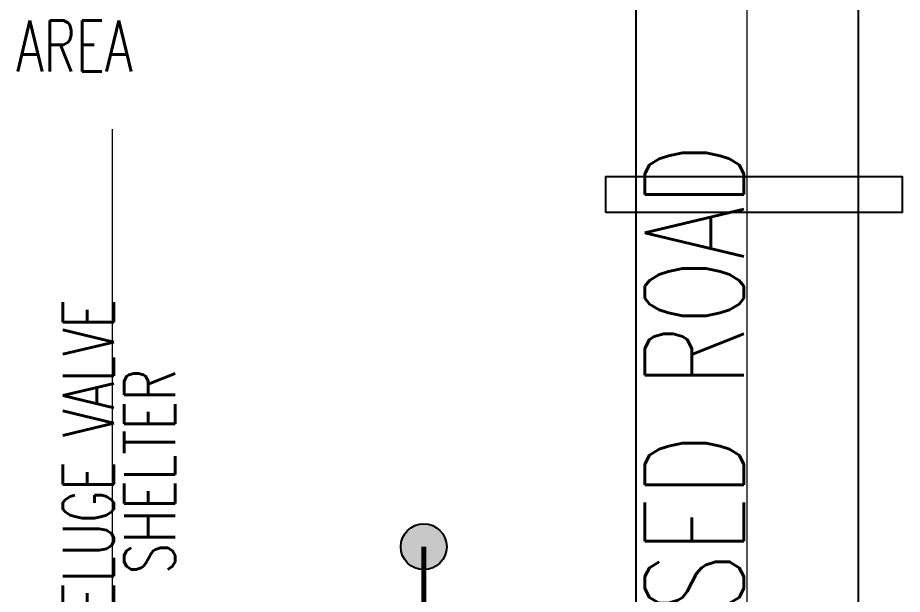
# Model space of a CAD drawing. Header units: inches. Extents: x 517790 to 538444, y 301815 to 302461.
# Drawn here: x 517847.9 to 517865.8, y 302326.32 to 302338 of the extents above; entities that cross this region are included whole.
import ezdxf
from ezdxf.enums import TextEntityAlignment as Align

# ---------------------------------------------------------------- set-up
doc = ezdxf.new("R2010")
doc.units = ezdxf.units.IN
doc.header["$MEASUREMENT"] = 0
doc.linetypes.add('DASHDOT', pattern=[25.4, 12.7, -6.35, 0, -6.35])
doc.layers.add('Layout', color=6, linetype='Continuous', lineweight=15)
doc.layers.add('电气-接地设计-接地线', color=3, linetype='接地线')
doc.layers.add('硅胶总平面底图0804', color=253, linetype='Continuous')
doc.styles.add('EESLTYPE', font='TXT.shx')
doc.styles.add('HZTXT', font='simplexs.shx', dxfattribs={"width": 0.7, "bigfont": 'hztxt.shx'})
doc.styles.add('HZTXTS', font='SIMPLEXS.shx', dxfattribs={"width": 0.7, "height": 800, "bigfont": 'HZTXT.shx'})
doc.linetypes.add('接地线', pattern='A,500,["/",EESLTYPE,S=200,R=0,X=0,Y=-100],-200,60,-200', length=960)

# ---------------------------------------------------------------- blocks, each defined once
blk = doc.blocks.new('PTJD2')
at = {"linetype": 'Continuous'}
blk.add_hatch(color=0, dxfattribs=at).paths.add_polyline_path([(150, 0, 1), (-150, 0, 1)])
at = {"color": 0, "linetype": 'Continuous'}
blk.add_circle((0, 0), 150, dxfattribs=at)

msp = doc.modelspace()

# ---------------------------------------------------------------- linework, layer by layer
at = {"layer": 'Layout', "color": 9, "linetype": 'DASHDOT', "ltscale": 5}
msp.add_line((517862.667, 302288.876), (517862.667, 302360.288), dxfattribs=at)
at = {"layer": 'Layout', "color": 9, "lineweight": -3}
for p, q in [((517860.417, 302312.876), (517860.417, 302349.203)), ((517864.917, 302288.876), (517864.917, 302345.301))]:
    msp.add_line(p, q, dxfattribs=at)
at = {"layer": 'Layout', "color": 9}
msp.add_line((517849.816, 302324.936), (517849.816, 302335.744), dxfattribs=at)
at = {"layer": '电气-接地设计-接地线', "color": 6, "linetype": 'Continuous'}
msp.add_lwpolyline([(517859.805, 302334.057), (517859.805, 302334.787), (517865.805, 302334.787), (517865.805, 302334.057)], close=True, dxfattribs=at)
at = {"layer": '电气-接地设计-接地线', "color": 1, "linetype": '接地线', "ltscale": 0.005, "const_width": 0.103}
msp.add_lwpolyline([(517856.117, 302325.825), (517856.117, 302327.285)], dxfattribs=at)

# ---------------------------------------------------------------- block references
at = {"layer": '电气-接地设计-接地线', "color": 1, "xscale": 0.003099962358235064, "yscale": 0.003099962358235064, "zscale": 0.001033320786078354}
msp.add_blockref('PTJD2', (517856.117, 302327.285), dxfattribs=at)

# ---------------------------------------------------------------- texts
at = {"layer": 'Layout', "color": 9, "style": 'HZTXT', "width": 0.7}
msp.add_text('PROPOSED ROAD', height=1.99998, rotation=90, dxfattribs=at).set_placement((517862.594, 302327.491), align=Align.CENTER)
at = {"layer": '硅胶总平面底图0804', "color": 253, "linetype": 'Continuous', "lineweight": 20, "style": 'HZTXTS', "width": 0.7}
msp.add_text('AREA', height=1.0333, dxfattribs=at).set_placement((517849.045, 302336.911), align=Align.CENTER)
at = {"layer": '硅胶总平面底图0804', "color": 253, "linetype": 'Continuous', "lineweight": 20, "style": 'HZTXT', "width": 0.7}
for s, height, p in [('DELUGE VALVE', 1.03332, (517849.844, 302328.812)), ('SHELTER', 1.0333, (517851.083, 302328.812))]:
    msp.add_text(s, height=height, rotation=90, dxfattribs=at).set_placement(p, align=Align.CENTER)

doc.saveas('drawing.dxf')
